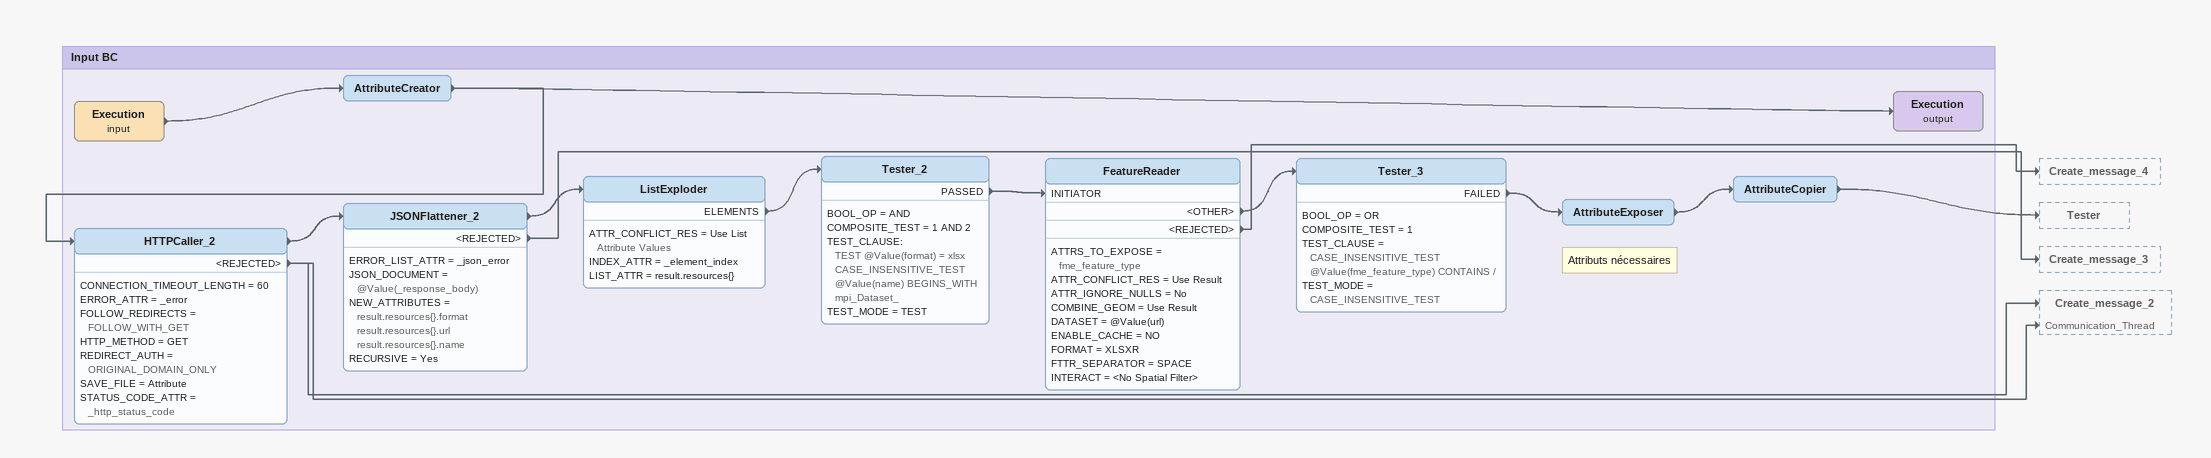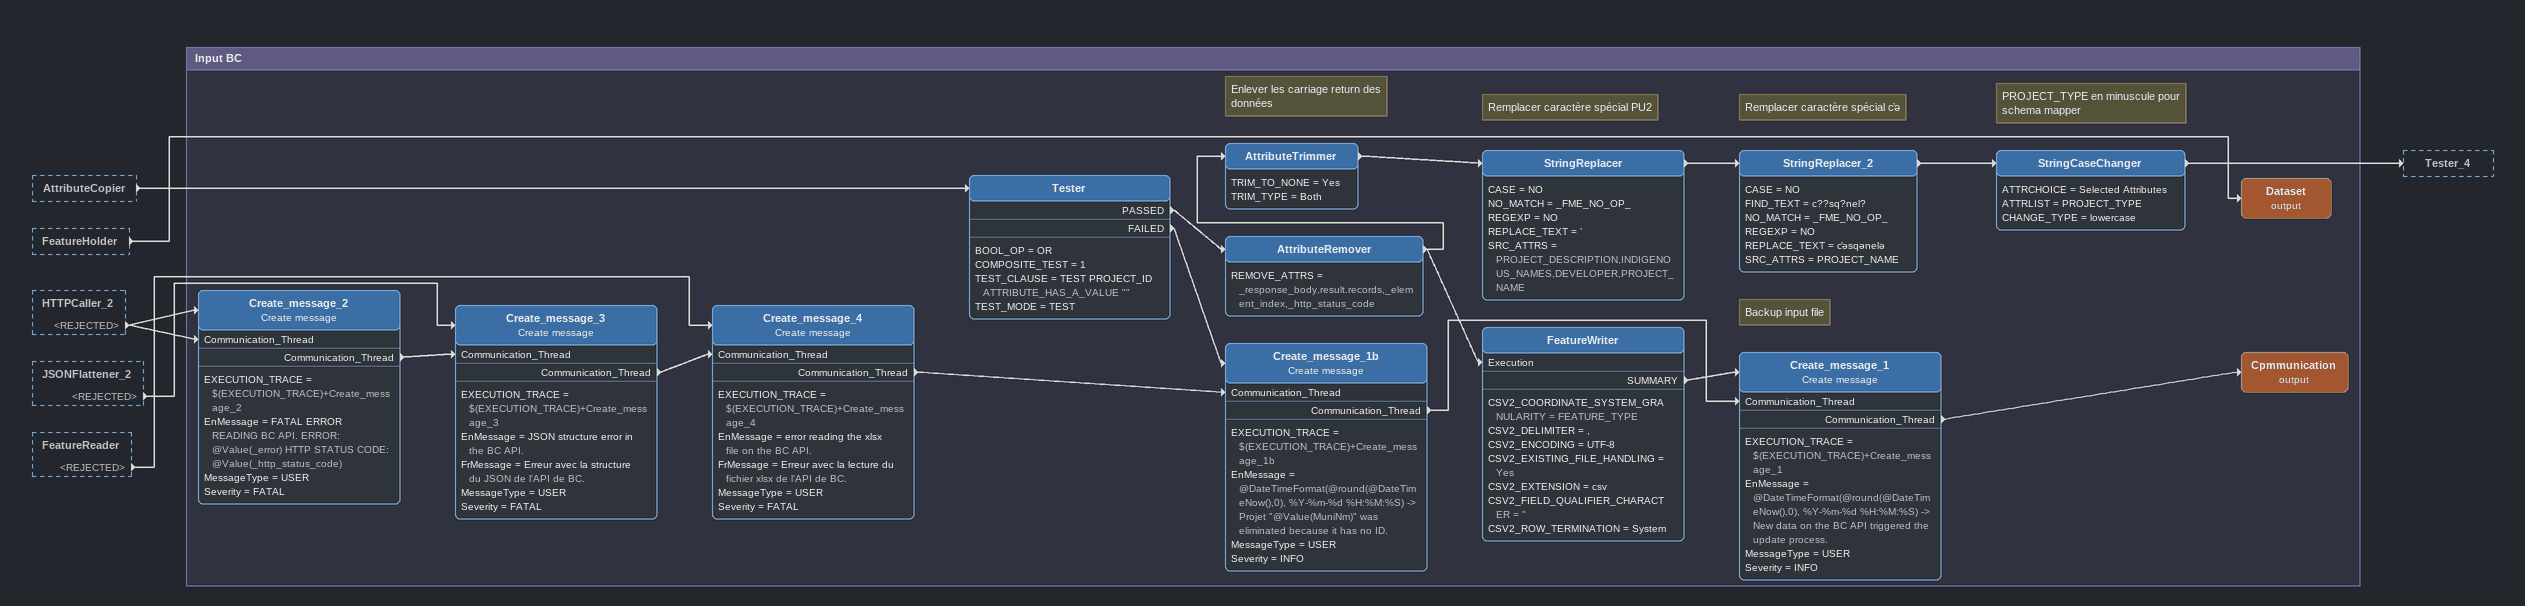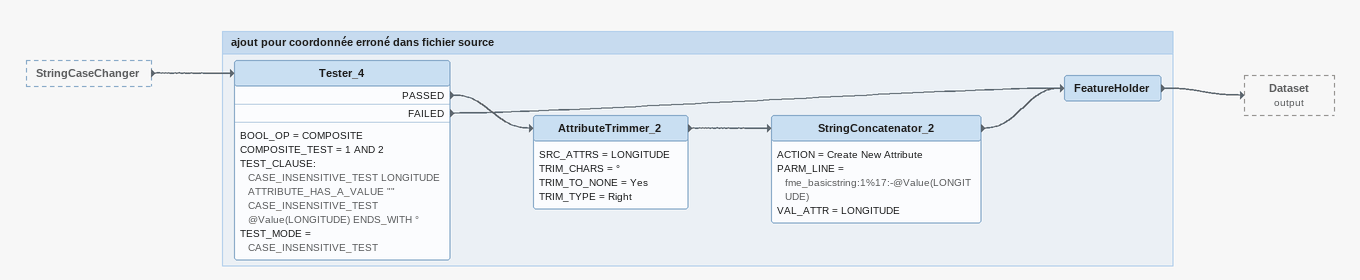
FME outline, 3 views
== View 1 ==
Bookmark: Input BC
Execution (input)
    -> AttributeCreator
AttributeCreator
    -> HTTPCaller_2
    -> Execution (output)
Execution (output)
HTTPCaller_2
    CONNECTION_TIMEOUT_LENGTH = 60
    ERROR_ATTR = _error
    FOLLOW_REDIRECTS = FOLLOW_WITH_GET
    HTTP_METHOD = GET
    REDIRECT_AUTH = ORIGINAL_DOMAIN_ONLY
    SAVE_FILE = Attribute
    STATUS_CODE_ATTR = _http_status_code
    -> JSONFlattener_2
    <REJECTED> -> Create_message_2
    <REJECTED> -> Create_message_2 [Communication_Thread]
JSONFlattener_2
    ERROR_LIST_ATTR = _json_error
    JSON_DOCUMENT = @Value(_response_body)
    NEW_ATTRIBUTES = result.resources{}.format result.resources{}.url result.resources{}.name
    RECURSIVE = Yes
    -> ListExploder
    <REJECTED> -> Create_message_3
ListExploder
    ATTR_CONFLICT_RES = Use List Attribute Values
    INDEX_ATTR = _element_index
    LIST_ATTR = result.resources{}
    ELEMENTS -> Tester_2
Tester_2
    BOOL_OP = AND
    COMPOSITE_TEST = 1 AND 2
    TEST_CLAUSE:
      TEST @Value(format) = xlsx
      CASE_INSENSITIVE_TEST @Value(name) BEGINS_WITH mpi_Dataset_
    TEST_MODE = TEST
    PASSED -> FeatureReader [INITIATOR]
FeatureReader
    ATTRS_TO_EXPOSE = fme_feature_type
    ATTR_CONFLICT_RES = Use Result
    ATTR_IGNORE_NULLS = No
    COMBINE_GEOM = Use Result
    DATASET = @Value(url)
    ENABLE_CACHE = NO
    FORMAT = XLSXR
    FTTR_SEPARATOR = SPACE
    INTERACT = <No Spatial Filter>
    <OTHER> -> Tester_3
    <REJECTED> -> Create_message_4
Tester_3
    BOOL_OP = OR
    COMPOSITE_TEST = 1
    TEST_CLAUSE = CASE_INSENSITIVE_TEST @Value(fme_feature_type) CONTAINS /
    TEST_MODE = CASE_INSENSITIVE_TEST
    FAILED -> AttributeExposer
Note: Attributs nécessaires
AttributeExposer
    -> AttributeCopier
AttributeCopier
    -> Tester

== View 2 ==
AttributeCopier [outside]
    -> Tester
FeatureHolder [outside]
    -> Dataset (output)
HTTPCaller_2 [outside]
    <REJECTED> -> Create_message_2
    <REJECTED> -> Create_message_2 [Communication_Thread]
JSONFlattener_2 [outside]
    <REJECTED> -> Create_message_3
FeatureReader [outside]
    <REJECTED> -> Create_message_4

Bookmark: Input BC
Tester
    BOOL_OP = OR
    COMPOSITE_TEST = 1
    TEST_CLAUSE = TEST PROJECT_ID ATTRIBUTE_HAS_A_VALUE ""
    TEST_MODE = TEST
    PASSED -> AttributeRemover
    FAILED -> Create_message_1b
AttributeRemover
    REMOVE_ATTRS = _response_body,result.records,_element_index,_http_status_code
    -> FeatureWriter [Execution]
    -> AttributeTrimmer
Note: Enlever les carriage return des données
AttributeTrimmer
    TRIM_TO_NONE = Yes
    TRIM_TYPE = Both
    -> StringReplacer
Note: Remplacer caractère spécial PU2
StringReplacer
    CASE = NO
    NO_MATCH = _FME_NO_OP_
    REGEXP = NO
    REPLACE_TEXT = ’
    SRC_ATTRS = PROJECT_DESCRIPTION,INDIGENOUS_NAMES,DEVELOPER,PROJECT_NAME
    -> StringReplacer_2
Note: Remplacer caractère spécial c̓ə
StringReplacer_2
    CASE = NO
    FIND_TEXT = c??sq?nel?
    NO_MATCH = _FME_NO_OP_
    REGEXP = NO
    REPLACE_TEXT = c̓əsqənelə
    SRC_ATTRS = PROJECT_NAME
    -> StringCaseChanger
Note: PROJECT_TYPE en minuscule pour schema mapper
StringCaseChanger
    ATTRCHOICE = Selected Attributes
    ATTRLIST = PROJECT_TYPE
    CHANGE_TYPE = lowercase
    -> Tester_4
Dataset (output)
Note: Backup input file
FeatureWriter
    CSV2_COORDINATE_SYSTEM_GRANULARITY = FEATURE_TYPE
    CSV2_DELIMITER = ,
    CSV2_ENCODING = UTF-8
    CSV2_EXISTING_FILE_HANDLING = Yes
    CSV2_EXTENSION = csv
    CSV2_FIELD_QUALIFIER_CHARACTER = "
    CSV2_ROW_TERMINATION = System
    SUMMARY -> Create_message_1
Create_message_2: Create message
    EXECUTION_TRACE = $(EXECUTION_TRACE)+Create_message_2
    EnMessage = FATAL ERROR READING BC API. ERROR: @Value(_error) HTTP STATUS CODE: @Value(_http_status_code)
    MessageType = USER
    Severity = FATAL
    Communication_Thread -> Create_message_3 [Communication_Thread]
Create_message_3: Create message
    EXECUTION_TRACE = $(EXECUTION_TRACE)+Create_message_3
    EnMessage = JSON structure error in the BC API.
    FrMessage = Erreur avec la structure du JSON de l'API de BC.
    MessageType = USER
    Severity = FATAL
    Communication_Thread -> Create_message_4 [Communication_Thread]
Create_message_4: Create message
    EXECUTION_TRACE = $(EXECUTION_TRACE)+Create_message_4
    EnMessage = error reading the xlsx file on the BC API.
    FrMessage = Erreur avec la lecture du fichier xlsx de l'API de BC.
    MessageType = USER
    Severity = FATAL
    Communication_Thread -> Create_message_1b [Communication_Thread]
Create_message_1b: Create message
    EXECUTION_TRACE = $(EXECUTION_TRACE)+Create_message_1b
    EnMessage = @DateTimeFormat(@round(@DateTimeNow(),0), %Y-%m-%d %H:%M:%S) -> Projet "@Value(MuniNm)" was eliminated because it has no ID.
    MessageType = USER
    Severity = INFO
    Communication_Thread -> Create_message_1 [Communication_Thread]
Create_message_1: Create message
    EXECUTION_TRACE = $(EXECUTION_TRACE)+Create_message_1
    EnMessage = @DateTimeFormat(@round(@DateTimeNow(),0), %Y-%m-%d %H:%M:%S) -> New data on the BC API triggered the update process.
    MessageType = USER
    Severity = INFO
    Communication_Thread -> Cpmmunication (output)
Cpmmunication (output)

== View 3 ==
StringCaseChanger [outside]
    -> Tester_4

Bookmark: ajout pour coordonnée erroné dans fichier source
Tester_4
    BOOL_OP = COMPOSITE
    COMPOSITE_TEST = 1 AND 2
    TEST_CLAUSE:
      CASE_INSENSITIVE_TEST LONGITUDE ATTRIBUTE_HAS_A_VALUE ""
      CASE_INSENSITIVE_TEST @Value(LONGITUDE) ENDS_WITH °
    TEST_MODE = CASE_INSENSITIVE_TEST
    PASSED -> AttributeTrimmer_2
    FAILED -> FeatureHolder
AttributeTrimmer_2
    SRC_ATTRS = LONGITUDE
    TRIM_CHARS = °
    TRIM_TO_NONE = Yes
    TRIM_TYPE = Right
    -> StringConcatenator_2
StringConcatenator_2
    ACTION = Create New Attribute
    PARM_LINE = fme_basicstring:1%17:-@Value(LONGITUDE)
    VAL_ATTR = LONGITUDE
    -> FeatureHolder
FeatureHolder
    -> Dataset (output)
